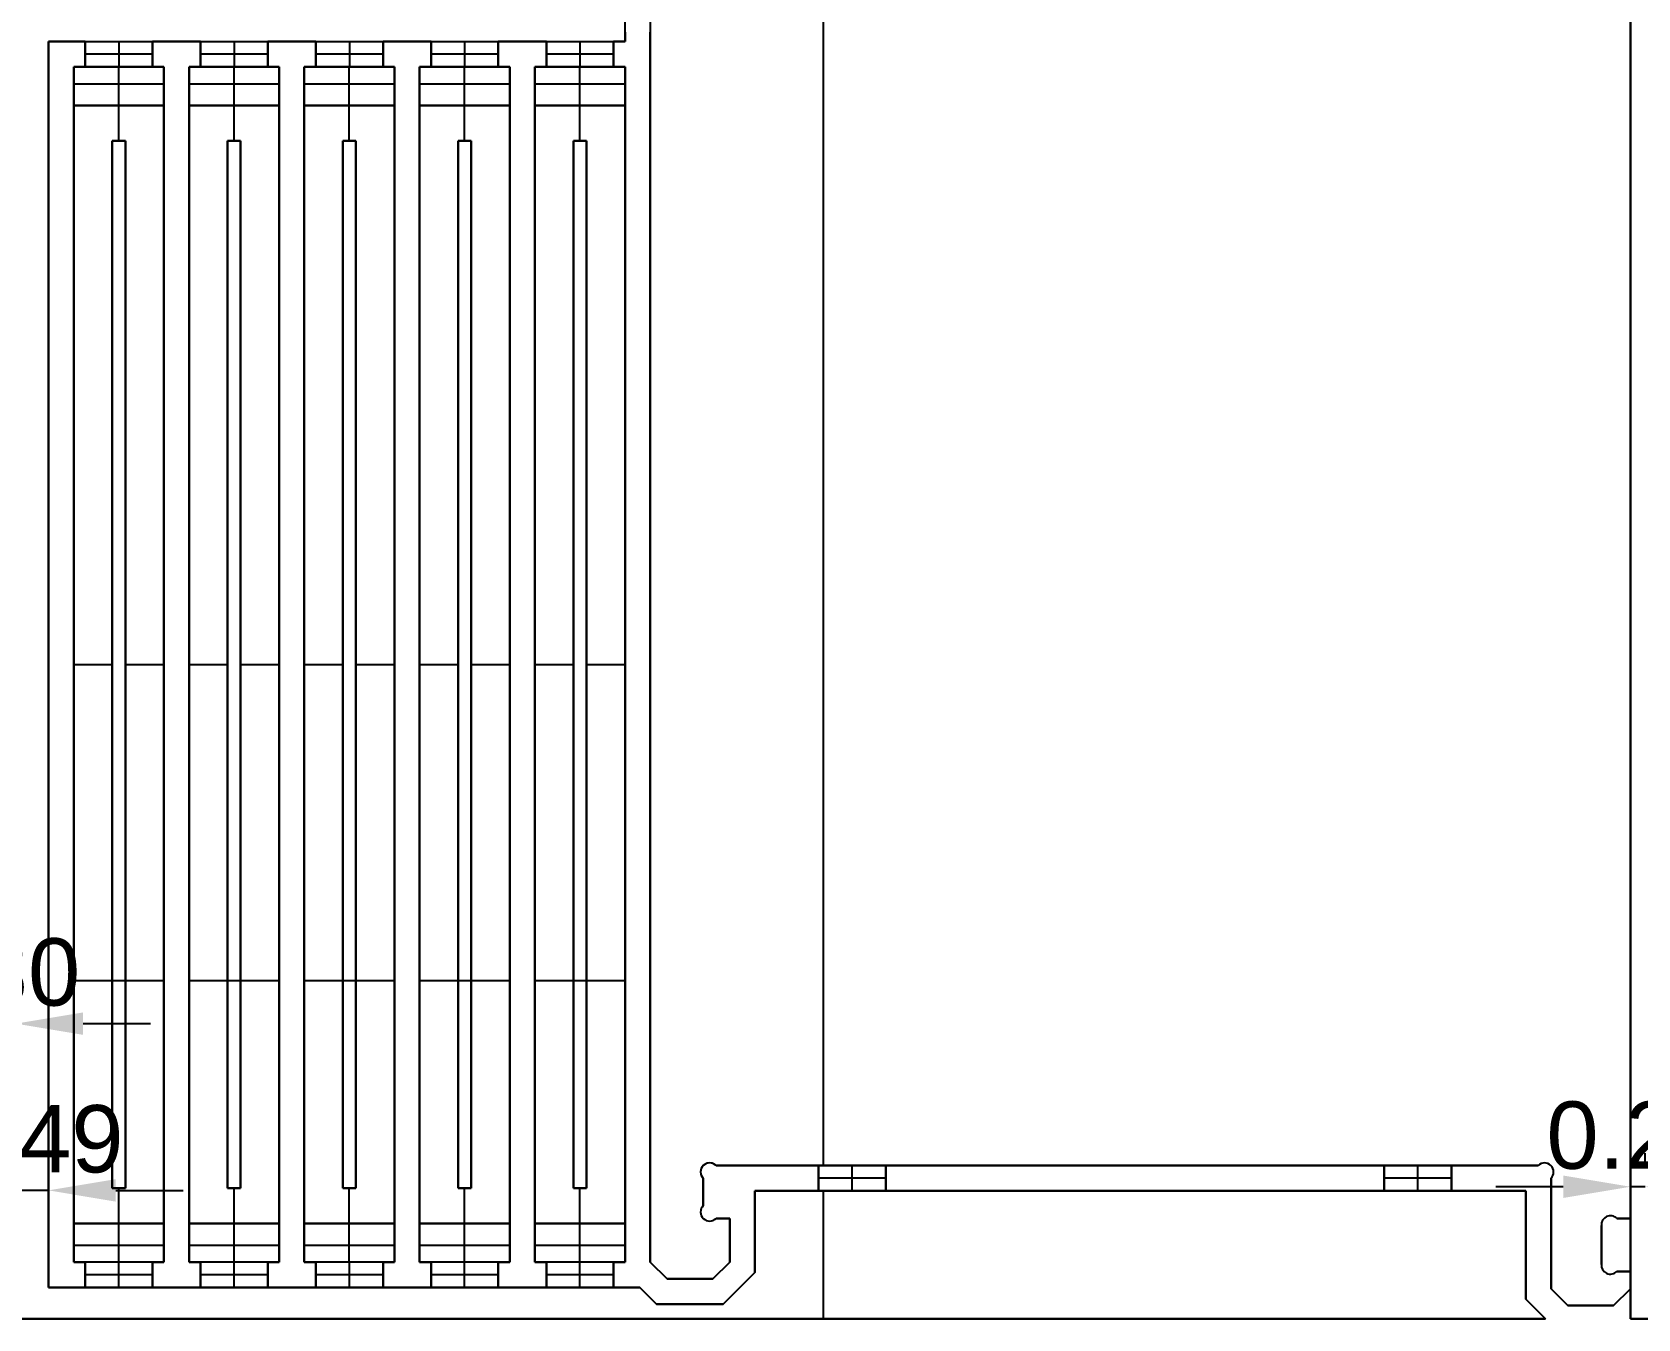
# Model space of a CAD drawing. Extents: x -51.9 to 44.1, y 0 to 48.
# Drawn here: x -27.69 to -3.83, y 0 to 19.12 of the extents above; entities that cross this region are included whole.
import ezdxf

# ---------------------------------------------------------------- set-up
doc = ezdxf.new("R2010")
doc.units = 0
doc.header["$MEASUREMENT"] = 0
doc.layers.get('DEFPOINTS').update_dxf_attribs({"linetype": 'CONTINUOUS'})
doc.layers.add('DEFAULT', color=18, linetype='CONTINUOUS')
doc.styles.add('ARIAL', font='')
doc.styles.get('ARIAL').set_extended_font_data('Arial')
doc.dimstyles.new('DEFAULT', dxfattribs={"dimtxt": 1, "dimasz": 1, "dimexe": 0.5, "dimexo": 0.5, "dimgap": 0.25, "dimtad": 1, "dimtoh": 1, "dimzin": 1, "dimtxsty": 'ARIAL', "dimcen": 0.5, "dimazin": 3, "dimtfac": 1, "dimtdec": 4, "dimtix": 1, "dimtmove": 0, "dimatfit": 3, "dimtolj": 1, "dimtzin": 1})

# ---------------------------------------------------------------- blocks, each defined once
blk = doc.blocks.new('*D1')
at = {"layer": 'DEFAULT', "color": 0}
for p, q in [((-28.738, 4.462), (-28.738, 4.888)), ((-27.936, 4.462), (-27.936, 4.888)), ((-29.738, 4.388), (-30.738, 4.388)), ((-28.738, 4.388), (-27.936, 4.388)), ((-26.936, 4.388), (-25.936, 4.388))]:
    blk.add_line(p, q, dxfattribs=at)
for points in [[(-29.738, 4.222), (-29.738, 4.555), (-28.738, 4.388)], [(-26.936, 4.555), (-26.936, 4.222), (-27.936, 4.388)]]:
    blk.add_solid(points, dxfattribs=at)
at = {"layer": 'DEFPOINTS', "color": 0}
for p in [(-27.936, 4.388), (-28.738, 3.962), (-27.936, 3.962)]:
    blk.add_point(p, dxfattribs=at)
at = {"layer": 'DEFAULT', "color": 0, "insert": (-28.337, 5.149), "char_height": 1, "attachment_point": 5, "style": 'ARIAL'}
blk.add_mtext('\\A1;0.80', dxfattribs=at)
blk = doc.blocks.new('*D2')
at = {"layer": 'DEFAULT', "color": 0}
for p, q in [((-28.936, 1.91), (-29.936, 1.91)), ((-27.45, 1.91), (-27.936, 1.91)), ((-26.45, 1.91), (-25.45, 1.91)), ((-27.936, 1.559), (-27.936, 1.41)), ((-27.45, 1.559), (-27.45, 1.41))]:
    blk.add_line(p, q, dxfattribs=at)
for points in [[(-28.936, 1.743), (-28.936, 2.077), (-27.936, 1.91)], [(-26.45, 2.077), (-26.45, 1.743), (-27.45, 1.91)]]:
    blk.add_solid(points, dxfattribs=at)
at = {"layer": 'DEFPOINTS', "color": 0}
for p in [(-27.936, 2.059), (-27.936, 1.91), (-27.45, 2.059)]:
    blk.add_point(p, dxfattribs=at)
at = {"layer": 'DEFAULT', "color": 0, "insert": (-27.693, 2.67), "char_height": 1, "attachment_point": 5, "style": 'ARIAL'}
blk.add_mtext('\\A1;0.49', dxfattribs=at)
blk = doc.blocks.new('*D3')
at = {"layer": 'DEFAULT', "color": 0}
for p, q in [((-3.94, 2.249), (-3.94, 2.464)), ((-3.72, 2.249), (-3.72, 2.464)), ((-4.94, 1.964), (-5.94, 1.964)), ((-3.72, 1.964), (-3.94, 1.964)), ((-2.72, 1.964), (-1.72, 1.964))]:
    blk.add_line(p, q, dxfattribs=at)
for points in [[(-4.94, 1.797), (-4.94, 2.131), (-3.94, 1.964)], [(-2.72, 2.131), (-2.72, 1.797), (-3.72, 1.964)]]:
    blk.add_solid(points, dxfattribs=at)
at = {"layer": 'DEFPOINTS', "color": 0}
for p in [(-3.94, 1.964), (-3.94, 1.749), (-3.72, 1.749)]:
    blk.add_point(p, dxfattribs=at)
at = {"layer": 'DEFAULT', "color": 0, "insert": (-3.83, 2.724), "char_height": 1, "attachment_point": 5, "style": 'ARIAL'}
blk.add_mtext('\\A1;0.22', dxfattribs=at)

msp = doc.modelspace()

# ---------------------------------------------------------------- linework, layer by layer
at = {"layer": 'DEFAULT'}
for p, q in [((-3.94, 48.031), (-3.94, 0)), ((-3.94, 48.031, -0.75), (-3.94, 0, -0.75)), ((-3.94, 0, -0.375), (-3.94, 48.031, -0.375)), ((-18.507, 37.969), (-18.507, 0.843)), ((-3.94, 37.319), (-3.94, 1.493)), ((-3.94, 37.319, -0.75), (-3.94, 1.493, -0.75)), ((-3.94, 1.493, -0.375), (-3.94, 37.319, -0.375)), ((-15.938, 36.532), (-15.938, 2.28)), ((-15.938, 36.532, -0.75), (-15.938, 2.28, -0.75)), ((-18.882, 18.983), (-18.882, 19.453)), ((-18.882, 18.983, -0.75), (-18.882, 19.125, -0.75)), ((-18.882, 19.125, -0.375), (-18.882, 18.983, -0.375)), ((-18.507, 19.125, -0.75), (-18.507, 0.843, -0.75)), ((-18.507, 0.843, -0.375), (-18.507, 19.125, -0.375)), ((-27.45, 18.983), (-27.45, 18.983, -0.75)), ((-27.45, 18.983), (-18.882, 18.983)), ((-27.45, 0.468), (-27.45, 18.983)), ((-27.45, 0.468, -0.75), (-27.45, 18.983, -0.75)), ((-27.45, 18.983, -0.75), (-26.906, 18.983, -0.75)), ((-26.906, 18.983, -0.375), (-27.45, 18.983, -0.375)), ((-27.45, 18.983, -0.375), (-27.45, 0.468, -0.375)), ((-26.906, 18.608, -0.75), (-26.906, 18.983, -0.75)), ((-26.906, 18.608, -0.375), (-26.906, 18.983, -0.375)), ((-26.906, 18.983, -0.75), (-26.906, 18.983, -0.375)), ((-26.906, 18.983, -0.375), (-25.906, 18.983, -0.375)), ((-26.906, 18.983, -0.75), (-25.906, 18.983, -0.75)), ((-26.906, 18.983, -0.562), (-26.906, 18.608, -0.562)), ((-26.406, 18.983, -0.75), (-26.406, 18.608, -0.75)), ((-26.406, 18.983, -0.375), (-26.406, 18.608, -0.375)), ((-25.906, 18.983, -0.75), (-25.906, 18.608, -0.75)), ((-25.906, 18.983, -0.375), (-25.906, 18.608, -0.375)), ((-25.906, 18.983, -0.75), (-25.906, 18.983, -0.375)), ((-25.906, 18.983, -0.75), (-25.192, 18.983, -0.75)), ((-25.192, 18.983, -0.375), (-25.906, 18.983, -0.375)), ((-25.906, 18.608, -0.562), (-25.906, 18.983, -0.562)), ((-25.192, 18.608, -0.75), (-25.192, 18.983, -0.75)), ((-25.192, 18.608, -0.375), (-25.192, 18.983, -0.375)), ((-25.192, 18.983, -0.75), (-25.192, 18.983, -0.375)), ((-25.192, 18.983, -0.375), (-24.192, 18.983, -0.375)), ((-25.192, 18.983, -0.75), (-24.192, 18.983, -0.75)), ((-25.192, 18.983, -0.562), (-25.192, 18.608, -0.562)), ((-24.692, 18.983, -0.75), (-24.692, 18.608, -0.75)), ((-24.692, 18.983, -0.375), (-24.692, 18.608, -0.375)), ((-24.192, 18.983, -0.75), (-24.192, 18.608, -0.75)), ((-24.192, 18.983, -0.375), (-24.192, 18.608, -0.375)), ((-24.192, 18.983, -0.75), (-24.192, 18.983, -0.375)), ((-24.192, 18.983, -0.75), (-23.478, 18.983, -0.75)), ((-23.478, 18.983, -0.375), (-24.192, 18.983, -0.375)), ((-24.192, 18.608, -0.562), (-24.192, 18.983, -0.562)), ((-23.478, 18.608, -0.75), (-23.478, 18.983, -0.75)), ((-23.478, 18.608, -0.375), (-23.478, 18.983, -0.375)), ((-23.478, 18.983, -0.75), (-23.478, 18.983, -0.375)), ((-23.478, 18.983, -0.375), (-22.478, 18.983, -0.375)), ((-23.478, 18.983, -0.75), (-22.478, 18.983, -0.75)), ((-23.478, 18.983, -0.562), (-23.478, 18.608, -0.562)), ((-23.166, 18.983), (-23.166, 18.983, -0.375)), ((-22.978, 18.983, -0.75), (-22.978, 18.608, -0.75)), ((-22.978, 18.983, -0.375), (-22.978, 18.608, -0.375)), ((-22.478, 18.983, -0.75), (-22.478, 18.608, -0.75)), ((-22.478, 18.983, -0.375), (-22.478, 18.608, -0.375)), ((-22.478, 18.983, -0.75), (-22.478, 18.983, -0.375)), ((-22.478, 18.983, -0.75), (-21.765, 18.983, -0.75)), ((-21.765, 18.983, -0.375), (-22.478, 18.983, -0.375)), ((-22.478, 18.608, -0.562), (-22.478, 18.983, -0.562)), ((-21.765, 18.608, -0.75), (-21.765, 18.983, -0.75)), ((-21.765, 18.608, -0.375), (-21.765, 18.983, -0.375)), ((-21.765, 18.983, -0.75), (-21.765, 18.983, -0.375)), ((-21.765, 18.983, -0.375), (-20.765, 18.983, -0.375)), ((-21.765, 18.983, -0.75), (-20.765, 18.983, -0.75)), ((-21.765, 18.983, -0.562), (-21.765, 18.608, -0.562)), ((-21.265, 18.983, -0.75), (-21.265, 18.608, -0.75)), ((-21.265, 18.983, -0.375), (-21.265, 18.608, -0.375)), ((-20.765, 18.983, -0.75), (-20.765, 18.608, -0.75)), ((-20.765, 18.983, -0.375), (-20.765, 18.608, -0.375)), ((-20.765, 18.983, -0.75), (-20.765, 18.983, -0.375)), ((-20.765, 18.983, -0.75), (-20.051, 18.983, -0.75)), ((-20.051, 18.983, -0.375), (-20.765, 18.983, -0.375)), ((-20.765, 18.608, -0.562), (-20.765, 18.983, -0.562)), ((-20.051, 18.608, -0.75), (-20.051, 18.983, -0.75)), ((-20.051, 18.608, -0.375), (-20.051, 18.983, -0.375)), ((-20.051, 18.983, -0.75), (-20.051, 18.983, -0.375)), ((-20.051, 18.983, -0.375), (-19.051, 18.983, -0.375)), ((-20.051, 18.983, -0.75), (-19.051, 18.983, -0.75)), ((-20.051, 18.983, -0.562), (-20.051, 18.608, -0.562)), ((-19.551, 18.983, -0.75), (-19.551, 18.608, -0.75)), ((-19.551, 18.983, -0.375), (-19.551, 18.608, -0.375)), ((-19.051, 18.983, -0.75), (-19.051, 18.608, -0.75)), ((-19.051, 18.983, -0.375), (-19.051, 18.608, -0.375)), ((-19.051, 18.983, -0.75), (-19.051, 18.983, -0.375)), ((-19.051, 18.983, -0.75), (-18.882, 18.983, -0.75)), ((-18.882, 18.983, -0.375), (-19.051, 18.983, -0.375)), ((-19.051, 18.608, -0.562), (-19.051, 18.983, -0.562)), ((-18.882, 18.983), (-18.882, 18.983, -0.75)), ((-25.906, 18.796, -0.75), (-26.906, 18.796, -0.75)), ((-25.906, 18.796, -0.375), (-26.906, 18.796, -0.375)), ((-26.906, 18.796, -0.75), (-26.906, 18.796, -0.375)), ((-25.906, 18.796, -0.75), (-25.906, 18.796, -0.375)), ((-24.192, 18.796, -0.75), (-25.192, 18.796, -0.75)), ((-24.192, 18.796, -0.375), (-25.192, 18.796, -0.375)), ((-25.192, 18.796, -0.75), (-25.192, 18.796, -0.375)), ((-24.192, 18.796, -0.75), (-24.192, 18.796, -0.375)), ((-22.478, 18.796, -0.75), (-23.478, 18.796, -0.75)), ((-22.478, 18.796, -0.375), (-23.478, 18.796, -0.375)), ((-23.478, 18.796, -0.75), (-23.478, 18.796, -0.375)), ((-22.478, 18.796, -0.75), (-22.478, 18.796, -0.375)), ((-20.765, 18.796, -0.75), (-21.765, 18.796, -0.75)), ((-20.765, 18.796, -0.375), (-21.765, 18.796, -0.375)), ((-21.765, 18.796, -0.75), (-21.765, 18.796, -0.375)), ((-20.765, 18.796, -0.75), (-20.765, 18.796, -0.375)), ((-19.051, 18.796, -0.75), (-20.051, 18.796, -0.75)), ((-19.051, 18.796, -0.375), (-20.051, 18.796, -0.375)), ((-20.051, 18.796, -0.75), (-20.051, 18.796, -0.375)), ((-19.051, 18.796, -0.75), (-19.051, 18.796, -0.375)), ((-27.075, 18.608, -0.75), (-27.075, 0.843, -0.75)), ((-27.075, 18.032, -0.394), (-27.075, 18.608, -0.394)), ((-27.075, 18.608, -0.394), (-26.906, 18.608, -0.394)), ((-27.075, 18.608, -0.394), (-27.075, 18.608, -0.75)), ((-26.906, 18.608, -0.75), (-27.075, 18.608, -0.75)), ((-25.906, 18.608, -0.375), (-26.906, 18.608, -0.375)), ((-26.906, 18.608, -0.75), (-26.906, 18.608, -0.394)), ((-25.906, 18.608, -0.75), (-26.906, 18.608, -0.75)), ((-26.906, 18.608, -0.394), (-25.906, 18.608, -0.394)), ((-26.906, 18.608, -0.394), (-26.906, 18.608, -0.375)), ((-26.406, 18.032, -0.394), (-26.406, 18.608, -0.394)), ((-26.406, 18.608, -0.394), (-26.406, 18.608, -0.375)), ((-25.736, 18.608, -0.75), (-25.906, 18.608, -0.75)), ((-25.906, 18.608, -0.75), (-25.906, 18.608, -0.394)), ((-25.906, 18.608, -0.394), (-25.736, 18.608, -0.394)), ((-25.906, 18.608, -0.394), (-25.906, 18.608, -0.375)), ((-25.736, 0.843, -0.75), (-25.736, 18.608, -0.75)), ((-25.736, 18.608, -0.394), (-25.736, 18.032, -0.394)), ((-25.736, 18.608, -0.394), (-25.736, 18.608, -0.75)), ((-25.361, 18.608, -0.75), (-25.361, 0.843, -0.75)), ((-25.361, 18.032, -0.394), (-25.361, 18.608, -0.394)), ((-25.361, 18.608, -0.394), (-25.192, 18.608, -0.394)), ((-25.361, 18.608, -0.394), (-25.361, 18.608, -0.75)), ((-25.192, 18.608, -0.75), (-25.361, 18.608, -0.75)), ((-24.192, 18.608, -0.375), (-25.192, 18.608, -0.375)), ((-25.192, 18.608, -0.75), (-25.192, 18.608, -0.394)), ((-24.192, 18.608, -0.75), (-25.192, 18.608, -0.75)), ((-25.192, 18.608, -0.394), (-24.192, 18.608, -0.394)), ((-25.192, 18.608, -0.394), (-25.192, 18.608, -0.375)), ((-24.692, 18.032, -0.394), (-24.692, 18.608, -0.394)), ((-24.692, 18.608, -0.394), (-24.692, 18.608, -0.375)), ((-24.023, 18.608, -0.75), (-24.192, 18.608, -0.75)), ((-24.192, 18.608, -0.75), (-24.192, 18.608, -0.394)), ((-24.192, 18.608, -0.394), (-24.023, 18.608, -0.394)), ((-24.192, 18.608, -0.394), (-24.192, 18.608, -0.375)), ((-24.023, 0.843, -0.75), (-24.023, 18.608, -0.75)), ((-24.023, 18.608, -0.394), (-24.023, 18.032, -0.394)), ((-24.023, 18.608, -0.394), (-24.023, 18.608, -0.75)), ((-23.648, 18.608, -0.75), (-23.648, 0.843, -0.75)), ((-23.648, 18.032, -0.394), (-23.648, 18.608, -0.394)), ((-23.648, 18.608, -0.394), (-23.478, 18.608, -0.394)), ((-23.648, 18.608, -0.394), (-23.648, 18.608, -0.75)), ((-23.478, 18.608, -0.75), (-23.648, 18.608, -0.75)), ((-22.478, 18.608, -0.375), (-23.478, 18.608, -0.375)), ((-23.478, 18.608, -0.75), (-23.478, 18.608, -0.394)), ((-22.478, 18.608, -0.75), (-23.478, 18.608, -0.75)), ((-23.478, 18.608, -0.394), (-22.478, 18.608, -0.394)), ((-23.478, 18.608, -0.394), (-23.478, 18.608, -0.375)), ((-22.979, 18.032, -0.394), (-22.979, 18.608, -0.394)), ((-22.978, 18.608, -0.394), (-22.978, 18.608, -0.375)), ((-22.309, 18.608, -0.75), (-22.478, 18.608, -0.75)), ((-22.478, 18.608, -0.75), (-22.478, 18.608, -0.394)), ((-22.478, 18.608, -0.394), (-22.309, 18.608, -0.394)), ((-22.478, 18.608, -0.394), (-22.478, 18.608, -0.375)), ((-22.309, 0.843, -0.75), (-22.309, 18.608, -0.75)), ((-22.309, 18.608, -0.394), (-22.309, 18.032, -0.394)), ((-22.309, 18.608, -0.394), (-22.309, 18.608, -0.75)), ((-21.934, 18.608, -0.75), (-21.934, 0.843, -0.75)), ((-21.934, 18.032, -0.394), (-21.934, 18.608, -0.394)), ((-21.934, 18.608, -0.394), (-21.765, 18.608, -0.394)), ((-21.934, 18.608, -0.394), (-21.934, 18.608, -0.75)), ((-21.765, 18.608, -0.75), (-21.934, 18.608, -0.75)), ((-20.765, 18.608, -0.375), (-21.765, 18.608, -0.375)), ((-21.765, 18.608, -0.75), (-21.765, 18.608, -0.394)), ((-20.765, 18.608, -0.75), (-21.765, 18.608, -0.75)), ((-21.765, 18.608, -0.394), (-20.765, 18.608, -0.394)), ((-21.765, 18.608, -0.394), (-21.765, 18.608, -0.375)), ((-21.265, 18.032, -0.394), (-21.265, 18.608, -0.394)), ((-21.265, 18.608, -0.394), (-21.265, 18.608, -0.375)), ((-20.596, 18.608, -0.75), (-20.765, 18.608, -0.75)), ((-20.765, 18.608, -0.75), (-20.765, 18.608, -0.394)), ((-20.765, 18.608, -0.394), (-20.596, 18.608, -0.394)), ((-20.765, 18.608, -0.394), (-20.765, 18.608, -0.375)), ((-20.596, 0.843, -0.75), (-20.596, 18.608, -0.75)), ((-20.596, 18.608, -0.394), (-20.596, 18.032, -0.394)), ((-20.596, 18.608, -0.394), (-20.596, 18.608, -0.75)), ((-20.221, 18.608, -0.75), (-20.221, 0.843, -0.75)), ((-20.221, 18.032, -0.394), (-20.221, 18.608, -0.394)), ((-20.221, 18.608, -0.394), (-20.051, 18.608, -0.394)), ((-20.221, 18.608, -0.394), (-20.221, 18.608, -0.75)), ((-20.051, 18.608, -0.75), (-20.221, 18.608, -0.75)), ((-19.051, 18.608, -0.375), (-20.051, 18.608, -0.375)), ((-20.051, 18.608, -0.75), (-20.051, 18.608, -0.394)), ((-19.051, 18.608, -0.75), (-20.051, 18.608, -0.75)), ((-20.051, 18.608, -0.394), (-19.051, 18.608, -0.394)), ((-20.051, 18.608, -0.394), (-20.051, 18.608, -0.375)), ((-19.552, 18.032, -0.394), (-19.552, 18.608, -0.394)), ((-19.551, 18.608, -0.394), (-19.551, 18.608, -0.375)), ((-18.882, 18.608, -0.75), (-19.051, 18.608, -0.75)), ((-19.051, 18.608, -0.75), (-19.051, 18.608, -0.394)), ((-19.051, 18.608, -0.394), (-18.882, 18.608, -0.394)), ((-19.051, 18.608, -0.394), (-19.051, 18.608, -0.375)), ((-18.882, 0.843, -0.75), (-18.882, 18.608, -0.75)), ((-18.882, 18.608, -0.394), (-18.882, 18.032, -0.394)), ((-18.882, 18.608, -0.394), (-18.882, 18.608, -0.75)), ((-27.075, 18.357, -0.394), (-25.736, 18.357, -0.394)), ((-25.361, 18.357, -0.394), (-24.023, 18.357, -0.394)), ((-23.648, 18.357, -0.394), (-22.309, 18.357, -0.394)), ((-21.934, 18.357, -0.394), (-20.596, 18.357, -0.394)), ((-20.221, 18.357, -0.394), (-18.882, 18.357, -0.394)), ((-27.075, 18.032, -0.394), (-25.736, 18.032, -0.394)), ((-27.075, 1.419, -0.197), (-27.075, 18.032, -0.197)), ((-25.736, 18.032, -0.197), (-27.075, 18.032, -0.197)), ((-27.075, 18.032, -0.197), (-27.075, 18.032, -0.394)), ((-27.075, 1.419, -0.375), (-27.075, 18.032, -0.375)), ((-25.736, 18.032, -0.197), (-27.075, 18.032, -0.197)), ((-26.406, 17.509, -0.197), (-26.406, 18.032, -0.197)), ((-26.406, 18.032, -0.197), (-26.406, 18.032, -0.394)), ((-25.736, 18.032, -0.394), (-25.736, 18.032, -0.197)), ((-25.736, 18.032, -0.197), (-25.736, 1.419, -0.197)), ((-25.736, 18.032, -0.375), (-25.736, 1.419, -0.375)), ((-25.361, 18.032, -0.394), (-24.023, 18.032, -0.394)), ((-25.361, 1.419, -0.197), (-25.361, 18.032, -0.197)), ((-24.023, 18.032, -0.197), (-25.361, 18.032, -0.197)), ((-25.361, 18.032, -0.197), (-25.361, 18.032, -0.394)), ((-25.361, 1.419, -0.375), (-25.361, 18.032, -0.375)), ((-24.023, 18.032, -0.197), (-25.361, 18.032, -0.197)), ((-24.692, 17.509, -0.197), (-24.692, 18.032, -0.197)), ((-24.692, 18.032, -0.197), (-24.692, 18.032, -0.394)), ((-24.023, 18.032, -0.394), (-24.023, 18.032, -0.197)), ((-24.023, 18.032, -0.197), (-24.023, 1.419, -0.197)), ((-24.023, 18.032, -0.375), (-24.023, 1.419, -0.375)), ((-23.648, 18.032, -0.394), (-22.309, 18.032, -0.394)), ((-23.648, 1.419, -0.197), (-23.648, 18.032, -0.197)), ((-22.309, 18.032, -0.197), (-23.648, 18.032, -0.197)), ((-23.648, 18.032, -0.197), (-23.648, 18.032, -0.394)), ((-23.648, 1.419, -0.375), (-23.648, 18.032, -0.375)), ((-22.309, 18.032, -0.197), (-23.648, 18.032, -0.197)), ((-22.979, 17.509, -0.197), (-22.979, 18.032, -0.197)), ((-22.979, 18.032, -0.197), (-22.979, 18.032, -0.394)), ((-22.309, 18.032, -0.394), (-22.309, 18.032, -0.197)), ((-22.309, 18.032, -0.197), (-22.309, 1.419, -0.197)), ((-22.309, 18.032, -0.375), (-22.309, 1.419, -0.375)), ((-21.934, 18.032, -0.394), (-20.596, 18.032, -0.394)), ((-21.934, 1.419, -0.197), (-21.934, 18.032, -0.197)), ((-20.596, 18.032, -0.197), (-21.934, 18.032, -0.197)), ((-21.934, 18.032, -0.197), (-21.934, 18.032, -0.394)), ((-21.934, 1.419, -0.375), (-21.934, 18.032, -0.375)), ((-20.596, 18.032, -0.197), (-21.934, 18.032, -0.197)), ((-21.265, 17.509, -0.197), (-21.265, 18.032, -0.197)), ((-21.265, 18.032, -0.197), (-21.265, 18.032, -0.394)), ((-20.596, 18.032, -0.394), (-20.596, 18.032, -0.197)), ((-20.596, 18.032, -0.197), (-20.596, 1.419, -0.197)), ((-20.596, 18.032, -0.375), (-20.596, 1.419, -0.375)), ((-20.221, 18.032, -0.394), (-18.882, 18.032, -0.394)), ((-20.221, 1.419, -0.197), (-20.221, 18.032, -0.197)), ((-18.882, 18.032, -0.197), (-20.221, 18.032, -0.197)), ((-20.221, 18.032, -0.197), (-20.221, 18.032, -0.394)), ((-20.221, 1.419, -0.375), (-20.221, 18.032, -0.375)), ((-18.882, 18.032, -0.197), (-20.221, 18.032, -0.197)), ((-19.552, 17.509, -0.197), (-19.552, 18.032, -0.197)), ((-19.552, 18.032, -0.197), (-19.552, 18.032, -0.394)), ((-18.882, 18.032, -0.394), (-18.882, 18.032, -0.197)), ((-18.882, 18.032, -0.197), (-18.882, 1.419, -0.197)), ((-18.882, 18.032, -0.375), (-18.882, 1.419, -0.375)), ((-26.504, 17.509), (-26.504, 17.509, -0.197)), ((-26.504, 17.509, -0.197), (-26.307, 17.509, -0.197)), ((-26.504, 1.942, -0.197), (-26.504, 17.509, -0.197)), ((-26.504, 17.509), (-26.307, 17.509)), ((-26.504, 1.942), (-26.504, 17.509)), ((-26.504, 17.509, -0.098), (-26.504, 1.942, -0.098)), ((-26.307, 17.509, -0.098), (-26.504, 17.509, -0.098)), ((-26.406, 17.509), (-26.406, 17.509, -0.197)), ((-26.307, 17.509, -0.197), (-26.307, 1.942, -0.197)), ((-26.307, 17.509), (-26.307, 17.509, -0.197)), ((-26.307, 17.509), (-26.307, 1.942)), ((-26.307, 1.942, -0.098), (-26.307, 17.509, -0.098)), ((-24.79, 17.509), (-24.79, 17.509, -0.197)), ((-24.79, 17.509, -0.197), (-24.594, 17.509, -0.197)), ((-24.79, 1.942, -0.197), (-24.79, 17.509, -0.197)), ((-24.79, 17.509), (-24.594, 17.509)), ((-24.79, 1.942), (-24.79, 17.509)), ((-24.79, 17.509, -0.098), (-24.79, 1.942, -0.098)), ((-24.594, 17.509, -0.098), (-24.79, 17.509, -0.098)), ((-24.692, 17.509), (-24.692, 17.509, -0.197)), ((-24.594, 17.509, -0.197), (-24.594, 1.942, -0.197)), ((-24.594, 17.509), (-24.594, 17.509, -0.197)), ((-24.594, 17.509), (-24.594, 1.942)), ((-24.594, 1.942, -0.098), (-24.594, 17.509, -0.098)), ((-23.077, 17.509), (-23.077, 17.509, -0.197)), ((-23.077, 17.509, -0.197), (-22.88, 17.509, -0.197)), ((-23.077, 1.942, -0.197), (-23.077, 17.509, -0.197)), ((-23.077, 17.509), (-22.88, 17.509)), ((-23.077, 1.942), (-23.077, 17.509)), ((-23.077, 17.509, -0.098), (-23.077, 1.942, -0.098)), ((-22.88, 17.509, -0.098), (-23.077, 17.509, -0.098)), ((-22.978, 17.509), (-22.978, 17.509, -0.197)), ((-22.88, 17.509, -0.197), (-22.88, 1.942, -0.197)), ((-22.88, 17.509), (-22.88, 17.509, -0.197)), ((-22.88, 17.509), (-22.88, 1.942)), ((-22.88, 1.942, -0.098), (-22.88, 17.509, -0.098)), ((-21.363, 17.509), (-21.363, 17.509, -0.197)), ((-21.363, 17.509, -0.197), (-21.166, 17.509, -0.197)), ((-21.363, 1.942, -0.197), (-21.363, 17.509, -0.197)), ((-21.363, 17.509), (-21.166, 17.509)), ((-21.363, 1.942), (-21.363, 17.509)), ((-21.363, 17.509, -0.098), (-21.363, 1.942, -0.098)), ((-21.166, 17.509, -0.098), (-21.363, 17.509, -0.098)), ((-21.265, 17.509), (-21.265, 17.509, -0.197)), ((-21.166, 17.509, -0.197), (-21.166, 1.942, -0.197)), ((-21.166, 17.509), (-21.166, 17.509, -0.197)), ((-21.166, 17.509), (-21.166, 1.942)), ((-21.166, 1.942, -0.098), (-21.166, 17.509, -0.098)), ((-19.65, 17.509), (-19.65, 17.509, -0.197)), ((-19.65, 17.509, -0.197), (-19.453, 17.509, -0.197)), ((-19.65, 1.942, -0.197), (-19.65, 17.509, -0.197)), ((-19.65, 17.509), (-19.453, 17.509)), ((-19.65, 1.942), (-19.65, 17.509)), ((-19.65, 17.509, -0.098), (-19.65, 1.942, -0.098)), ((-19.453, 17.509, -0.098), (-19.65, 17.509, -0.098)), ((-19.551, 17.509), (-19.551, 17.509, -0.197)), ((-19.453, 17.509, -0.197), (-19.453, 1.942, -0.197)), ((-19.453, 17.509), (-19.453, 17.509, -0.197)), ((-19.453, 17.509), (-19.453, 1.942)), ((-19.453, 1.942, -0.098), (-19.453, 17.509, -0.098)), ((-27.45, 9.725), (-27.45, 9.725, -0.75)), ((-27.075, 9.725, -0.197), (-27.075, 9.725, -0.75)), ((-27.075, 9.725, -0.197), (-26.504, 9.725, -0.197)), ((-26.504, 9.725), (-26.504, 9.725, -0.197)), ((-26.307, 9.725, -0.197), (-25.736, 9.725, -0.197)), ((-26.307, 9.725), (-26.307, 9.725, -0.197)), ((-25.736, 9.725, -0.197), (-25.736, 9.725, -0.75)), ((-25.361, 9.725, -0.197), (-25.361, 9.725, -0.75)), ((-25.361, 9.725, -0.197), (-24.79, 9.725, -0.197)), ((-24.79, 9.725), (-24.79, 9.725, -0.197)), ((-24.594, 9.725, -0.197), (-24.023, 9.725, -0.197)), ((-24.594, 9.725), (-24.594, 9.725, -0.197)), ((-24.023, 9.725, -0.197), (-24.023, 9.725, -0.75)), ((-23.648, 9.725, -0.197), (-23.648, 9.725, -0.75)), ((-23.648, 9.725, -0.197), (-23.077, 9.725, -0.197)), ((-23.077, 9.725), (-23.077, 9.725, -0.197)), ((-22.88, 9.725, -0.197), (-22.309, 9.725, -0.197)), ((-22.88, 9.725), (-22.88, 9.725, -0.197)), ((-22.309, 9.725, -0.197), (-22.309, 9.725, -0.75)), ((-21.934, 9.725, -0.197), (-21.934, 9.725, -0.75)), ((-21.934, 9.725, -0.197), (-21.363, 9.725, -0.197)), ((-21.363, 9.725), (-21.363, 9.725, -0.197)), ((-21.166, 9.725, -0.197), (-20.596, 9.725, -0.197)), ((-21.166, 9.725), (-21.166, 9.725, -0.197)), ((-20.596, 9.725, -0.197), (-20.596, 9.725, -0.75)), ((-20.221, 9.725, -0.197), (-20.221, 9.725, -0.75)), ((-20.221, 9.725, -0.197), (-19.65, 9.725, -0.197)), ((-19.65, 9.725), (-19.65, 9.725, -0.197)), ((-19.453, 9.725, -0.197), (-18.882, 9.725, -0.197)), ((-19.453, 9.725), (-19.453, 9.725, -0.197)), ((-18.882, 9.725, -0.197), (-18.882, 9.725, -0.75)), ((-27.075, 5.03, -0.75), (-25.736, 5.03, -0.75)), ((-26.504, 5.03), (-26.307, 5.03)), ((-25.361, 5.03, -0.75), (-24.023, 5.03, -0.75)), ((-24.79, 5.03), (-24.594, 5.03)), ((-23.648, 5.03, -0.75), (-22.309, 5.03, -0.75)), ((-23.077, 5.03), (-22.88, 5.03)), ((-21.934, 5.03, -0.75), (-20.596, 5.03, -0.75)), ((-21.363, 5.03), (-21.166, 5.03)), ((-20.221, 5.03, -0.75), (-18.882, 5.03, -0.75)), ((-19.65, 5.03), (-19.453, 5.03)), ((-17.72, 2.28), (-17.72, 2.28, -0.75)), ((-17.529, 2.28), (-17.529, 2.28, -0.75)), ((-17.529, 2.28), (-16.005, 2.28)), ((-17.529, 2.28, -0.75), (-5.312, 2.28, -0.75)), ((-16.005, 2.28, -0.375), (-17.529, 2.28, -0.375)), ((-16.005, 2.28, -0.375), (-16.005, 1.905, -0.375)), ((-16.005, 2.28), (-16.005, 1.905)), ((-15.005, 2.28, -0.375), (-16.005, 2.28, -0.375)), ((-16.005, 2.28, -0.375), (-16.005, 2.28)), ((-15.005, 2.28), (-16.005, 2.28)), ((-16.005, 1.905, -0.187), (-16.005, 2.28, -0.187)), ((-15.505, 1.905, -0.375), (-15.505, 2.28, -0.375)), ((-15.505, 1.905), (-15.505, 2.28)), ((-15.005, 1.905, -0.375), (-15.005, 2.28, -0.375)), ((-15.005, 1.905), (-15.005, 2.28)), ((-15.005, 2.28, -0.375), (-15.005, 2.28)), ((-15.005, 2.28), (-7.601, 2.28)), ((-7.601, 2.28, -0.375), (-15.005, 2.28, -0.375)), ((-15.005, 2.28, -0.187), (-15.005, 1.905, -0.187)), ((-11.42, 2.28), (-11.42, 2.28, -0.75)), ((-7.601, 2.28, -0.375), (-7.601, 1.905, -0.375)), ((-7.601, 2.28), (-7.601, 1.905)), ((-6.601, 2.28, -0.375), (-7.601, 2.28, -0.375)), ((-7.601, 2.28, -0.375), (-7.601, 2.28)), ((-6.601, 2.28), (-7.601, 2.28)), ((-7.601, 1.905, -0.187), (-7.601, 2.28, -0.187)), ((-7.101, 1.905, -0.375), (-7.101, 2.28, -0.375)), ((-7.101, 1.905), (-7.101, 2.28)), ((-6.601, 1.905, -0.375), (-6.601, 2.28, -0.375)), ((-6.601, 1.905), (-6.601, 2.28)), ((-6.601, 2.28, -0.375), (-6.601, 2.28)), ((-6.601, 2.28), (-5.312, 2.28)), ((-5.312, 2.28, -0.375), (-6.601, 2.28, -0.375)), ((-6.601, 2.28, -0.187), (-6.601, 1.905, -0.187)), ((-5.312, 2.28), (-5.312, 2.28, -0.75)), ((-5.121, 2.28), (-5.121, 2.28, -0.75)), ((-26.307, 1.942, -0.197), (-26.504, 1.942, -0.197)), ((-26.504, 1.942), (-26.504, 1.942, -0.197)), ((-26.307, 1.942), (-26.504, 1.942)), ((-26.504, 1.942, -0.098), (-26.307, 1.942, -0.098)), ((-26.406, 1.419, -0.197), (-26.406, 1.942, -0.197)), ((-26.406, 1.942), (-26.406, 1.942, -0.197)), ((-26.307, 1.942), (-26.307, 1.942, -0.197)), ((-24.594, 1.942, -0.197), (-24.79, 1.942, -0.197)), ((-24.79, 1.942), (-24.79, 1.942, -0.197)), ((-24.594, 1.942), (-24.79, 1.942)), ((-24.79, 1.942, -0.098), (-24.594, 1.942, -0.098)), ((-24.692, 1.419, -0.197), (-24.692, 1.942, -0.197)), ((-24.692, 1.942), (-24.692, 1.942, -0.197)), ((-24.594, 1.942), (-24.594, 1.942, -0.197)), ((-22.88, 1.942, -0.197), (-23.077, 1.942, -0.197)), ((-23.077, 1.942), (-23.077, 1.942, -0.197)), ((-22.88, 1.942), (-23.077, 1.942)), ((-23.077, 1.942, -0.098), (-22.88, 1.942, -0.098)), ((-22.979, 1.419, -0.197), (-22.979, 1.942, -0.197)), ((-22.978, 1.942), (-22.978, 1.942, -0.197)), ((-22.88, 1.942), (-22.88, 1.942, -0.197)), ((-21.166, 1.942, -0.197), (-21.363, 1.942, -0.197)), ((-21.363, 1.942), (-21.363, 1.942, -0.197)), ((-21.166, 1.942), (-21.363, 1.942)), ((-21.363, 1.942, -0.098), (-21.166, 1.942, -0.098)), ((-21.265, 1.419, -0.197), (-21.265, 1.942, -0.197)), ((-21.265, 1.942), (-21.265, 1.942, -0.197)), ((-21.166, 1.942), (-21.166, 1.942, -0.197)), ((-19.453, 1.942, -0.197), (-19.65, 1.942, -0.197)), ((-19.65, 1.942), (-19.65, 1.942, -0.197)), ((-19.453, 1.942), (-19.65, 1.942)), ((-19.65, 1.942, -0.098), (-19.453, 1.942, -0.098)), ((-19.552, 1.419, -0.197), (-19.552, 1.942, -0.197)), ((-19.551, 1.942), (-19.551, 1.942, -0.197)), ((-19.453, 1.942), (-19.453, 1.942, -0.197)), ((-17.72, 2.089), (-17.72, 2.089, -0.75)), ((-17.72, 1.683), (-17.72, 2.089)), ((-17.72, 1.683, -0.75), (-17.72, 2.089, -0.75)), ((-17.72, 2.089, -0.375), (-17.72, 1.683, -0.375)), ((-15.005, 2.092, -0.375), (-16.005, 2.092, -0.375)), ((-15.005, 2.092), (-16.005, 2.092)), ((-16.005, 2.092, -0.375), (-16.005, 2.092)), ((-15.005, 2.092, -0.375), (-15.005, 2.092)), ((-6.601, 2.092, -0.375), (-7.601, 2.092, -0.375)), ((-6.601, 2.092), (-7.601, 2.092)), ((-7.601, 2.092, -0.375), (-7.601, 2.092)), ((-6.601, 2.092, -0.375), (-6.601, 2.092)), ((-5.121, 2.089), (-5.121, 2.089, -0.75)), ((-5.121, 2.089), (-5.121, 0.449)), ((-5.121, 2.089, -0.75), (-5.121, 0.449, -0.75)), ((-5.121, 0.449, -0.375), (-5.121, 2.089, -0.375)), ((-17.72, 1.886), (-17.72, 1.886, -0.75)), ((-17.72, 1.683), (-17.72, 1.683, -0.75)), ((-16.951, 1.905), (-16.951, 1.905, -0.75)), ((-16.951, 1.905), (-16.951, 0.687)), ((-5.496, 1.905, -0.75), (-16.951, 1.905, -0.75)), ((-16.951, 1.905, -0.75), (-16.951, 0.687, -0.75)), ((-16.005, 1.905), (-16.951, 1.905)), ((-16.951, 0.687, -0.375), (-16.951, 1.905, -0.375)), ((-16.951, 1.905, -0.375), (-16.005, 1.905, -0.375)), ((-16.005, 1.905, -0.375), (-15.005, 1.905, -0.375)), ((-16.005, 1.905, -0.375), (-16.005, 1.905)), ((-16.005, 1.905), (-15.005, 1.905)), ((-15.938, 1.905), (-15.938, 0)), ((-15.938, 1.905, -0.75), (-15.938, 0, -0.75)), ((-15.005, 1.905, -0.375), (-15.005, 1.905)), ((-7.601, 1.905), (-15.005, 1.905)), ((-15.005, 1.905, -0.375), (-7.601, 1.905, -0.375)), ((-11.224, 1.905), (-11.224, 1.905, -0.75)), ((-7.601, 1.905, -0.375), (-6.601, 1.905, -0.375)), ((-7.601, 1.905, -0.375), (-7.601, 1.905)), ((-7.601, 1.905), (-6.601, 1.905)), ((-5.496, 1.905), (-6.601, 1.905)), ((-6.601, 1.905, -0.375), (-6.601, 1.905)), ((-6.601, 1.905, -0.375), (-5.496, 1.905, -0.375)), ((-5.496, 1.905), (-5.496, 1.905, -0.75)), ((-5.496, 0.294), (-5.496, 1.905)), ((-5.496, 0.294, -0.75), (-5.496, 1.905, -0.75)), ((-5.496, 1.905, -0.375), (-5.496, 0.294, -0.375)), ((-17.759, 1.588), (-17.759, 1.588, -0.75)), ((-17.72, 1.493), (-17.72, 1.493, -0.75)), ((-17.624, 1.453), (-17.624, 1.453, -0.75)), ((-17.529, 1.493), (-17.529, 1.493, -0.75)), ((-17.326, 1.493), (-17.529, 1.493)), ((-17.326, 1.493, -0.75), (-17.529, 1.493, -0.75)), ((-17.529, 1.493, -0.375), (-17.326, 1.493, -0.375)), ((-17.427, 1.493), (-17.427, 1.493, -0.75)), ((-17.326, 1.493), (-17.326, 1.493, -0.75)), ((-17.326, 0.843), (-17.326, 1.493)), ((-17.326, 0.843, -0.75), (-17.326, 1.493, -0.75)), ((-17.326, 1.493, -0.375), (-17.326, 0.843, -0.375)), ((-4.294, 1.52), (-4.294, 1.52, -0.75)), ((-4.143, 1.493), (-4.143, 1.493, -0.75)), ((-4.143, 1.493), (-3.94, 1.493)), ((-4.143, 1.493, -0.75), (-3.94, 1.493, -0.75)), ((-3.94, 1.493, -0.375), (-4.143, 1.493, -0.375)), ((-4.042, 1.493), (-4.042, 1.493, -0.75)), ((-3.94, 1.493), (-3.94, 1.493, -0.75)), ((-27.075, 1.419, -0.394), (-27.075, 1.419, -0.197)), ((-27.075, 0.843, -0.394), (-27.075, 1.419, -0.394)), ((-25.736, 1.419, -0.394), (-27.075, 1.419, -0.394)), ((-27.075, 1.419, -0.197), (-25.736, 1.419, -0.197)), ((-27.075, 1.419, -0.197), (-25.772, 1.419, -0.197)), ((-26.406, 1.419, -0.197), (-26.406, 1.419, -0.394)), ((-26.406, 0.843, -0.394), (-26.406, 1.419, -0.394)), ((-25.736, 1.419, -0.394), (-25.736, 0.843, -0.394)), ((-25.736, 1.419, -0.197), (-25.736, 1.419, -0.394)), ((-25.361, 1.419, -0.394), (-25.361, 1.419, -0.197)), ((-25.361, 0.843, -0.394), (-25.361, 1.419, -0.394)), ((-24.023, 1.419, -0.394), (-25.361, 1.419, -0.394)), ((-25.361, 1.419, -0.197), (-24.023, 1.419, -0.197)), ((-25.361, 1.419, -0.197), (-24.058, 1.419, -0.197)), ((-24.692, 1.419, -0.197), (-24.692, 1.419, -0.394)), ((-24.692, 0.843, -0.394), (-24.692, 1.419, -0.394)), ((-24.023, 1.419, -0.394), (-24.023, 0.843, -0.394)), ((-24.023, 1.419, -0.197), (-24.023, 1.419, -0.394)), ((-23.648, 1.419, -0.394), (-23.648, 1.419, -0.197)), ((-23.648, 0.843, -0.394), (-23.648, 1.419, -0.394)), ((-22.309, 1.419, -0.394), (-23.648, 1.419, -0.394)), ((-23.648, 1.419, -0.197), (-22.309, 1.419, -0.197)), ((-23.648, 1.419, -0.197), (-22.344, 1.419, -0.197)), ((-22.979, 1.419, -0.197), (-22.979, 1.419, -0.394)), ((-22.979, 0.843, -0.394), (-22.979, 1.419, -0.394)), ((-22.309, 1.419, -0.394), (-22.309, 0.843, -0.394)), ((-22.309, 1.419, -0.197), (-22.309, 1.419, -0.394)), ((-21.934, 1.419, -0.394), (-21.934, 1.419, -0.197)), ((-21.934, 0.843, -0.394), (-21.934, 1.419, -0.394)), ((-20.596, 1.419, -0.394), (-21.934, 1.419, -0.394)), ((-21.934, 1.419, -0.197), (-20.596, 1.419, -0.197)), ((-21.934, 1.419, -0.197), (-20.631, 1.419, -0.197)), ((-21.265, 1.419, -0.197), (-21.265, 1.419, -0.394)), ((-21.265, 0.843, -0.394), (-21.265, 1.419, -0.394)), ((-20.596, 1.419, -0.394), (-20.596, 0.843, -0.394)), ((-20.596, 1.419, -0.197), (-20.596, 1.419, -0.394)), ((-20.221, 1.419, -0.394), (-20.221, 1.419, -0.197)), ((-20.221, 0.843, -0.394), (-20.221, 1.419, -0.394)), ((-18.882, 1.419, -0.394), (-20.221, 1.419, -0.394)), ((-20.221, 1.419, -0.197), (-18.882, 1.419, -0.197)), ((-20.221, 1.419, -0.197), (-18.917, 1.419, -0.197)), ((-19.552, 1.419, -0.197), (-19.552, 1.419, -0.394)), ((-19.552, 0.843, -0.394), (-19.552, 1.419, -0.394)), ((-18.882, 1.419, -0.394), (-18.882, 0.843, -0.394)), ((-18.882, 1.419, -0.197), (-18.882, 1.419, -0.394)), ((-16.951, 1.296), (-16.951, 1.296, -0.75)), ((-5.121, 1.269), (-5.121, 1.269, -0.75)), ((-4.373, 1.388), (-4.373, 1.388, -0.75)), ((-4.373, 0.81), (-4.373, 1.388)), ((-4.373, 0.81, -0.75), (-4.373, 1.388, -0.75)), ((-4.373, 1.388, -0.375), (-4.373, 0.81, -0.375)), ((-27.075, 1.094, -0.394), (-25.736, 1.094, -0.394)), ((-25.361, 1.094, -0.394), (-24.023, 1.094, -0.394)), ((-23.648, 1.094, -0.394), (-22.309, 1.094, -0.394)), ((-21.934, 1.094, -0.394), (-20.596, 1.094, -0.394)), ((-20.221, 1.094, -0.394), (-18.882, 1.094, -0.394)), ((-17.326, 1.168), (-17.326, 1.168, -0.75)), ((-5.496, 1.099), (-5.496, 1.099, -0.75)), ((-4.373, 1.099), (-4.373, 1.099, -0.75)), ((-27.075, 0.843, -0.75), (-26.906, 0.843, -0.75)), ((-27.075, 0.843, -0.394), (-27.075, 0.843, -0.75)), ((-26.906, 0.843, -0.394), (-27.075, 0.843, -0.394)), ((-26.906, 0.843, -0.75), (-26.906, 0.468, -0.75)), ((-26.906, 0.843, -0.375), (-26.906, 0.468, -0.375)), ((-25.906, 0.843, -0.375), (-26.906, 0.843, -0.375)), ((-26.906, 0.843, -0.75), (-26.906, 0.843, -0.394)), ((-25.906, 0.843, -0.75), (-26.906, 0.843, -0.75)), ((-25.906, 0.843, -0.394), (-26.906, 0.843, -0.394)), ((-26.906, 0.843, -0.394), (-26.906, 0.843, -0.375)), ((-26.906, 0.468, -0.562), (-26.906, 0.843, -0.562)), ((-26.406, 0.468, -0.75), (-26.406, 0.843, -0.75)), ((-26.406, 0.468, -0.375), (-26.406, 0.843, -0.375)), ((-26.406, 0.843, -0.394), (-26.406, 0.843, -0.375)), ((-25.736, 0.843, -0.394), (-25.906, 0.843, -0.394)), ((-25.906, 0.468, -0.75), (-25.906, 0.843, -0.75)), ((-25.906, 0.468, -0.375), (-25.906, 0.843, -0.375)), ((-25.906, 0.843, -0.75), (-25.906, 0.843, -0.394)), ((-25.906, 0.843, -0.75), (-25.736, 0.843, -0.75)), ((-25.906, 0.843, -0.394), (-25.906, 0.843, -0.375)), ((-25.906, 0.843, -0.562), (-25.906, 0.468, -0.562)), ((-25.736, 0.843, -0.394), (-25.736, 0.843, -0.75)), ((-25.361, 0.843, -0.75), (-25.192, 0.843, -0.75)), ((-25.361, 0.843, -0.394), (-25.361, 0.843, -0.75)), ((-25.192, 0.843, -0.394), (-25.361, 0.843, -0.394)), ((-25.192, 0.843, -0.75), (-25.192, 0.468, -0.75)), ((-25.192, 0.843, -0.375), (-25.192, 0.468, -0.375)), ((-24.192, 0.843, -0.375), (-25.192, 0.843, -0.375)), ((-25.192, 0.843, -0.75), (-25.192, 0.843, -0.394)), ((-24.192, 0.843, -0.75), (-25.192, 0.843, -0.75)), ((-24.192, 0.843, -0.394), (-25.192, 0.843, -0.394)), ((-25.192, 0.843, -0.394), (-25.192, 0.843, -0.375)), ((-25.192, 0.468, -0.562), (-25.192, 0.843, -0.562)), ((-24.692, 0.468, -0.75), (-24.692, 0.843, -0.75)), ((-24.692, 0.468, -0.375), (-24.692, 0.843, -0.375)), ((-24.692, 0.843, -0.394), (-24.692, 0.843, -0.375)), ((-24.023, 0.843, -0.394), (-24.192, 0.843, -0.394)), ((-24.192, 0.468, -0.75), (-24.192, 0.843, -0.75)), ((-24.192, 0.468, -0.375), (-24.192, 0.843, -0.375)), ((-24.192, 0.843, -0.75), (-24.192, 0.843, -0.394)), ((-24.192, 0.843, -0.75), (-24.023, 0.843, -0.75)), ((-24.192, 0.843, -0.394), (-24.192, 0.843, -0.375)), ((-24.192, 0.843, -0.562), (-24.192, 0.468, -0.562)), ((-24.023, 0.843, -0.394), (-24.023, 0.843, -0.75)), ((-23.648, 0.843, -0.75), (-23.478, 0.843, -0.75)), ((-23.648, 0.843, -0.394), (-23.648, 0.843, -0.75)), ((-23.478, 0.843, -0.394), (-23.648, 0.843, -0.394)), ((-23.478, 0.843, -0.75), (-23.478, 0.468, -0.75)), ((-23.478, 0.843, -0.375), (-23.478, 0.468, -0.375)), ((-22.478, 0.843, -0.375), (-23.478, 0.843, -0.375)), ((-23.478, 0.843, -0.75), (-23.478, 0.843, -0.394)), ((-22.478, 0.843, -0.75), (-23.478, 0.843, -0.75)), ((-22.478, 0.843, -0.394), (-23.478, 0.843, -0.394)), ((-23.478, 0.843, -0.394), (-23.478, 0.843, -0.375)), ((-23.478, 0.468, -0.562), (-23.478, 0.843, -0.562)), ((-22.978, 0.468, -0.75), (-22.978, 0.843, -0.75)), ((-22.978, 0.468, -0.375), (-22.978, 0.843, -0.375)), ((-22.978, 0.843, -0.394), (-22.978, 0.843, -0.375)), ((-22.309, 0.843, -0.394), (-22.478, 0.843, -0.394)), ((-22.478, 0.468, -0.75), (-22.478, 0.843, -0.75)), ((-22.478, 0.468, -0.375), (-22.478, 0.843, -0.375)), ((-22.478, 0.843, -0.75), (-22.478, 0.843, -0.394)), ((-22.478, 0.843, -0.75), (-22.309, 0.843, -0.75)), ((-22.478, 0.843, -0.394), (-22.478, 0.843, -0.375)), ((-22.478, 0.843, -0.562), (-22.478, 0.468, -0.562)), ((-22.309, 0.843, -0.394), (-22.309, 0.843, -0.75)), ((-21.934, 0.843, -0.75), (-21.765, 0.843, -0.75)), ((-21.934, 0.843, -0.394), (-21.934, 0.843, -0.75)), ((-21.765, 0.843, -0.394), (-21.934, 0.843, -0.394)), ((-21.765, 0.843, -0.75), (-21.765, 0.468, -0.75)), ((-21.765, 0.843, -0.375), (-21.765, 0.468, -0.375)), ((-20.765, 0.843, -0.375), (-21.765, 0.843, -0.375)), ((-21.765, 0.843, -0.75), (-21.765, 0.843, -0.394)), ((-20.765, 0.843, -0.75), (-21.765, 0.843, -0.75)), ((-20.765, 0.843, -0.394), (-21.765, 0.843, -0.394)), ((-21.765, 0.843, -0.394), (-21.765, 0.843, -0.375)), ((-21.765, 0.468, -0.562), (-21.765, 0.843, -0.562)), ((-21.265, 0.468, -0.75), (-21.265, 0.843, -0.75)), ((-21.265, 0.468, -0.375), (-21.265, 0.843, -0.375)), ((-21.265, 0.843, -0.394), (-21.265, 0.843, -0.375)), ((-20.596, 0.843, -0.394), (-20.765, 0.843, -0.394)), ((-20.765, 0.468, -0.75), (-20.765, 0.843, -0.75)), ((-20.765, 0.468, -0.375), (-20.765, 0.843, -0.375)), ((-20.765, 0.843, -0.75), (-20.765, 0.843, -0.394)), ((-20.765, 0.843, -0.75), (-20.596, 0.843, -0.75)), ((-20.765, 0.843, -0.394), (-20.765, 0.843, -0.375)), ((-20.765, 0.843, -0.562), (-20.765, 0.468, -0.562)), ((-20.596, 0.843, -0.394), (-20.596, 0.843, -0.75)), ((-20.221, 0.843, -0.75), (-20.051, 0.843, -0.75)), ((-20.221, 0.843, -0.394), (-20.221, 0.843, -0.75)), ((-20.051, 0.843, -0.394), (-20.221, 0.843, -0.394)), ((-20.051, 0.843, -0.75), (-20.051, 0.468, -0.75)), ((-20.051, 0.843, -0.375), (-20.051, 0.468, -0.375)), ((-19.051, 0.843, -0.375), (-20.051, 0.843, -0.375)), ((-20.051, 0.843, -0.75), (-20.051, 0.843, -0.394)), ((-19.051, 0.843, -0.75), (-20.051, 0.843, -0.75)), ((-19.051, 0.843, -0.394), (-20.051, 0.843, -0.394)), ((-20.051, 0.843, -0.394), (-20.051, 0.843, -0.375)), ((-20.051, 0.468, -0.562), (-20.051, 0.843, -0.562)), ((-19.551, 0.468, -0.75), (-19.551, 0.843, -0.75)), ((-19.551, 0.468, -0.375), (-19.551, 0.843, -0.375)), ((-19.551, 0.843, -0.394), (-19.551, 0.843, -0.375)), ((-18.882, 0.843, -0.394), (-19.051, 0.843, -0.394)), ((-19.051, 0.468, -0.75), (-19.051, 0.843, -0.75)), ((-19.051, 0.468, -0.375), (-19.051, 0.843, -0.375)), ((-19.051, 0.843, -0.75), (-19.051, 0.843, -0.394)), ((-19.051, 0.843, -0.75), (-18.882, 0.843, -0.75)), ((-19.051, 0.843, -0.394), (-19.051, 0.843, -0.375)), ((-19.051, 0.843, -0.562), (-19.051, 0.468, -0.562)), ((-18.882, 0.843, -0.394), (-18.882, 0.843, -0.75)), ((-18.507, 0.843), (-18.507, 0.843, -0.75)), ((-18.507, 0.843), (-18.257, 0.593)), ((-18.507, 0.843, -0.75), (-18.257, 0.593, -0.75)), ((-18.257, 0.593, -0.375), (-18.507, 0.843, -0.375)), ((-18.382, 0.718), (-18.382, 0.718, -0.75)), ((-17.576, 0.593), (-17.326, 0.843)), ((-17.576, 0.593, -0.75), (-17.326, 0.843, -0.75)), ((-17.326, 0.843, -0.375), (-17.576, 0.593, -0.375)), ((-17.451, 0.718), (-17.451, 0.718, -0.75)), ((-17.326, 0.843), (-17.326, 0.843, -0.75)), ((-4.373, 0.81), (-4.373, 0.81, -0.75)), ((-25.906, 0.655, -0.75), (-26.906, 0.655, -0.75)), ((-25.906, 0.655, -0.375), (-26.906, 0.655, -0.375)), ((-26.906, 0.655, -0.75), (-26.906, 0.655, -0.375)), ((-25.906, 0.655, -0.75), (-25.906, 0.655, -0.375)), ((-24.192, 0.655, -0.75), (-25.192, 0.655, -0.75)), ((-24.192, 0.655, -0.375), (-25.192, 0.655, -0.375)), ((-25.192, 0.655, -0.75), (-25.192, 0.655, -0.375)), ((-24.192, 0.655, -0.75), (-24.192, 0.655, -0.375)), ((-22.478, 0.655, -0.75), (-23.478, 0.655, -0.75)), ((-22.478, 0.655, -0.375), (-23.478, 0.655, -0.375)), ((-23.478, 0.655, -0.75), (-23.478, 0.655, -0.375)), ((-22.478, 0.655, -0.75), (-22.478, 0.655, -0.375)), ((-20.765, 0.655, -0.75), (-21.765, 0.655, -0.75)), ((-20.765, 0.655, -0.375), (-21.765, 0.655, -0.375)), ((-21.765, 0.655, -0.75), (-21.765, 0.655, -0.375)), ((-20.765, 0.655, -0.75), (-20.765, 0.655, -0.375)), ((-19.051, 0.655, -0.75), (-20.051, 0.655, -0.75)), ((-19.051, 0.655, -0.375), (-20.051, 0.655, -0.375)), ((-20.051, 0.655, -0.75), (-20.051, 0.655, -0.375)), ((-19.051, 0.655, -0.75), (-19.051, 0.655, -0.375)), ((-18.257, 0.593), (-18.257, 0.593, -0.75)), ((-18.257, 0.593), (-17.576, 0.593)), ((-18.257, 0.593, -0.75), (-17.576, 0.593, -0.75)), ((-17.576, 0.593, -0.375), (-18.257, 0.593, -0.375)), ((-17.917, 0.593), (-17.917, 0.593, -0.75)), ((-17.576, 0.593), (-17.576, 0.593, -0.75)), ((-16.951, 0.687), (-17.421, 0.218)), ((-16.951, 0.687, -0.75), (-17.421, 0.218, -0.75)), ((-17.421, 0.218, -0.375), (-16.951, 0.687, -0.375)), ((-16.951, 0.687), (-16.951, 0.687, -0.75)), ((-4.294, 0.678), (-4.294, 0.678, -0.75)), ((-4.143, 0.705), (-4.143, 0.705, -0.75)), ((-3.94, 0.705), (-4.143, 0.705)), ((-3.94, 0.705, -0.75), (-4.143, 0.705, -0.75)), ((-4.143, 0.705, -0.375), (-3.94, 0.705, -0.375)), ((-4.042, 0.705), (-4.042, 0.705, -0.75)), ((-3.94, 0.705), (-3.94, 0.705, -0.75)), ((-3.94, 0.705), (-3.94, 0.449)), ((-3.94, 0.705, -0.75), (-3.94, 0.449, -0.75)), ((-3.94, 0.449, -0.375), (-3.94, 0.705, -0.375)), ((-27.45, 0.468), (-27.45, 0.468, -0.75)), ((-18.662, 0.468), (-27.45, 0.468)), ((-26.906, 0.468, -0.75), (-27.45, 0.468, -0.75)), ((-27.45, 0.468, -0.375), (-26.906, 0.468, -0.375)), ((-26.906, 0.468, -0.375), (-25.906, 0.468, -0.375)), ((-26.906, 0.468, -0.75), (-26.906, 0.468, -0.375)), ((-26.906, 0.468, -0.75), (-25.906, 0.468, -0.75)), ((-25.906, 0.468, -0.75), (-25.906, 0.468, -0.375)), ((-25.192, 0.468, -0.75), (-25.906, 0.468, -0.75)), ((-25.906, 0.468, -0.375), (-25.192, 0.468, -0.375)), ((-25.192, 0.468, -0.375), (-24.192, 0.468, -0.375)), ((-25.192, 0.468, -0.75), (-25.192, 0.468, -0.375)), ((-25.192, 0.468, -0.75), (-24.192, 0.468, -0.75)), ((-24.192, 0.468, -0.75), (-24.192, 0.468, -0.375)), ((-23.478, 0.468, -0.75), (-24.192, 0.468, -0.75)), ((-24.192, 0.468, -0.375), (-23.478, 0.468, -0.375)), ((-23.478, 0.468, -0.375), (-22.478, 0.468, -0.375)), ((-23.478, 0.468, -0.75), (-23.478, 0.468, -0.375)), ((-23.478, 0.468, -0.75), (-22.478, 0.468, -0.75)), ((-23.056, 0.468), (-23.056, 0.468, -0.375)), ((-21.765, 0.468, -0.75), (-22.478, 0.468, -0.75)), ((-22.478, 0.468, -0.75), (-22.478, 0.468, -0.375)), ((-22.478, 0.468, -0.375), (-21.765, 0.468, -0.375)), ((-21.765, 0.468, -0.375), (-20.765, 0.468, -0.375)), ((-21.765, 0.468, -0.75), (-21.765, 0.468, -0.375)), ((-21.765, 0.468, -0.75), (-20.765, 0.468, -0.75)), ((-20.051, 0.468, -0.75), (-20.765, 0.468, -0.75)), ((-20.765, 0.468, -0.75), (-20.765, 0.468, -0.375)), ((-20.765, 0.468, -0.375), (-20.051, 0.468, -0.375)), ((-20.051, 0.468, -0.375), (-19.051, 0.468, -0.375)), ((-20.051, 0.468, -0.75), (-20.051, 0.468, -0.375)), ((-20.051, 0.468, -0.75), (-19.051, 0.468, -0.75)), ((-18.662, 0.468, -0.75), (-19.051, 0.468, -0.75)), ((-19.051, 0.468, -0.75), (-19.051, 0.468, -0.375)), ((-19.051, 0.468, -0.375), (-18.662, 0.468, -0.375)), ((-18.662, 0.468), (-18.662, 0.468, -0.75)), ((-18.412, 0.218), (-18.662, 0.468)), ((-18.412, 0.218, -0.75), (-18.662, 0.468, -0.75)), ((-18.662, 0.468, -0.375), (-18.412, 0.218, -0.375)), ((-18.537, 0.343), (-18.537, 0.343, -0.75)), ((-17.186, 0.452), (-17.186, 0.452, -0.75)), ((-5.496, 0.294), (-5.496, 0.294, -0.75)), ((-5.203, 0), (-5.496, 0.294)), ((-5.203, 0, -0.75), (-5.496, 0.294, -0.75)), ((-5.496, 0.294, -0.375), (-5.203, 0, -0.375)), ((-5.121, 0.449), (-5.121, 0.449, -0.75)), ((-5.121, 0.449), (-4.871, 0.199)), ((-5.121, 0.449, -0.75), (-4.871, 0.199, -0.75)), ((-4.871, 0.199, -0.375), (-5.121, 0.449, -0.375)), ((-4.996, 0.324), (-4.996, 0.324, -0.75)), ((-4.19, 0.199), (-3.94, 0.449)), ((-4.19, 0.199, -0.75), (-3.94, 0.449, -0.75)), ((-3.94, 0.449, -0.375), (-4.19, 0.199, -0.375)), ((-4.065, 0.324), (-4.065, 0.324, -0.75)), ((-3.94, 0.449), (-3.94, 0.449, -0.75)), ((-5.203, 0), (-27.936, 0)), ((-5.203, 0, -0.75), (-27.936, 0, -0.75)), ((-27.936, 0, -0.375), (-5.203, 0, -0.375)), ((-18.412, 0.218), (-18.412, 0.218, -0.75)), ((-17.421, 0.218), (-18.412, 0.218)), ((-17.421, 0.218, -0.75), (-18.412, 0.218, -0.75)), ((-18.412, 0.218, -0.375), (-17.421, 0.218, -0.375)), ((-17.917, 0.218), (-17.917, 0.218, -0.75)), ((-17.421, 0.218), (-17.421, 0.218, -0.75)), ((-15.938, 0), (-15.938, 0, -0.75)), ((-5.349, 0.147), (-5.349, 0.147, -0.75)), ((-5.203, 0), (-5.203, 0, -0.75)), ((-4.871, 0.199), (-4.871, 0.199, -0.75)), ((-4.871, 0.199), (-4.19, 0.199)), ((-4.871, 0.199, -0.75), (-4.19, 0.199, -0.75)), ((-4.19, 0.199, -0.375), (-4.871, 0.199, -0.375)), ((-4.531, 0.199), (-4.531, 0.199, -0.75)), ((-4.19, 0.199), (-4.19, 0.199, -0.75)), ((-3.94, 0), (18.793, 0)), ((-3.94, 0), (-3.94, 0, -0.75)), ((-3.94, 0, -0.75), (18.793, 0, -0.75)), ((18.793, 0, -0.375), (-3.94, 0, -0.375))]:
    msp.add_line(p, q, dxfattribs=at)
for centre, start, end in [((-17.624, 2.184), 44.9999, 225), ((-17.624, 2.184, -0.75), 45, 225), ((-17.624, 2.184, -0.375), 45, 225), ((-5.217, 2.184), 315, 135), ((-5.217, 2.184, -0.75), 315, 135), ((-5.217, 2.184, -0.375), 315, 135), ((-17.624, 1.588), 135, 315), ((-17.624, 1.588, -0.75), 135, 315), ((-17.624, 1.588, -0.375), 135, 315), ((-4.238, 1.397), 45, 183.9101), ((-4.238, 1.397, -0.75), 45, 183.9101), ((-4.238, 1.397, -0.375), 45, 183.9101), ((-4.238, 0.801), 175.98, 315), ((-4.238, 0.801, -0.75), 175.98, 315), ((-4.238, 0.801, -0.375), 175.98, 315)]:
    msp.add_arc(centre, 0.135, start, end, dxfattribs=at)

# ---------------------------------------------------------------- dimensions: what is measured, and where the dimension line sits
for base, p1, p2, picture, middle in [((-27.936, 4.388), (-28.738, 3.962), (-27.936, 3.962), '*D1', (-28.337, 5.149)), ((-3.94, 1.964), (-3.72, 1.749), (-3.94, 1.749), '*D3', (-3.83, 2.724)), ((-27.936, 1.91), (-27.45, 2.059), (-27.936, 2.059), '*D2', (-27.693, 2.67))]:
    dim = msp.add_linear_dim(base=base, p1=p1, p2=p2, dimstyle='DEFAULT', dxfattribs=at)
    dim.commit()
    dim.dimension.update_dxf_attribs({"geometry": picture, "text_midpoint": middle})

doc.saveas('drawing.dxf')
